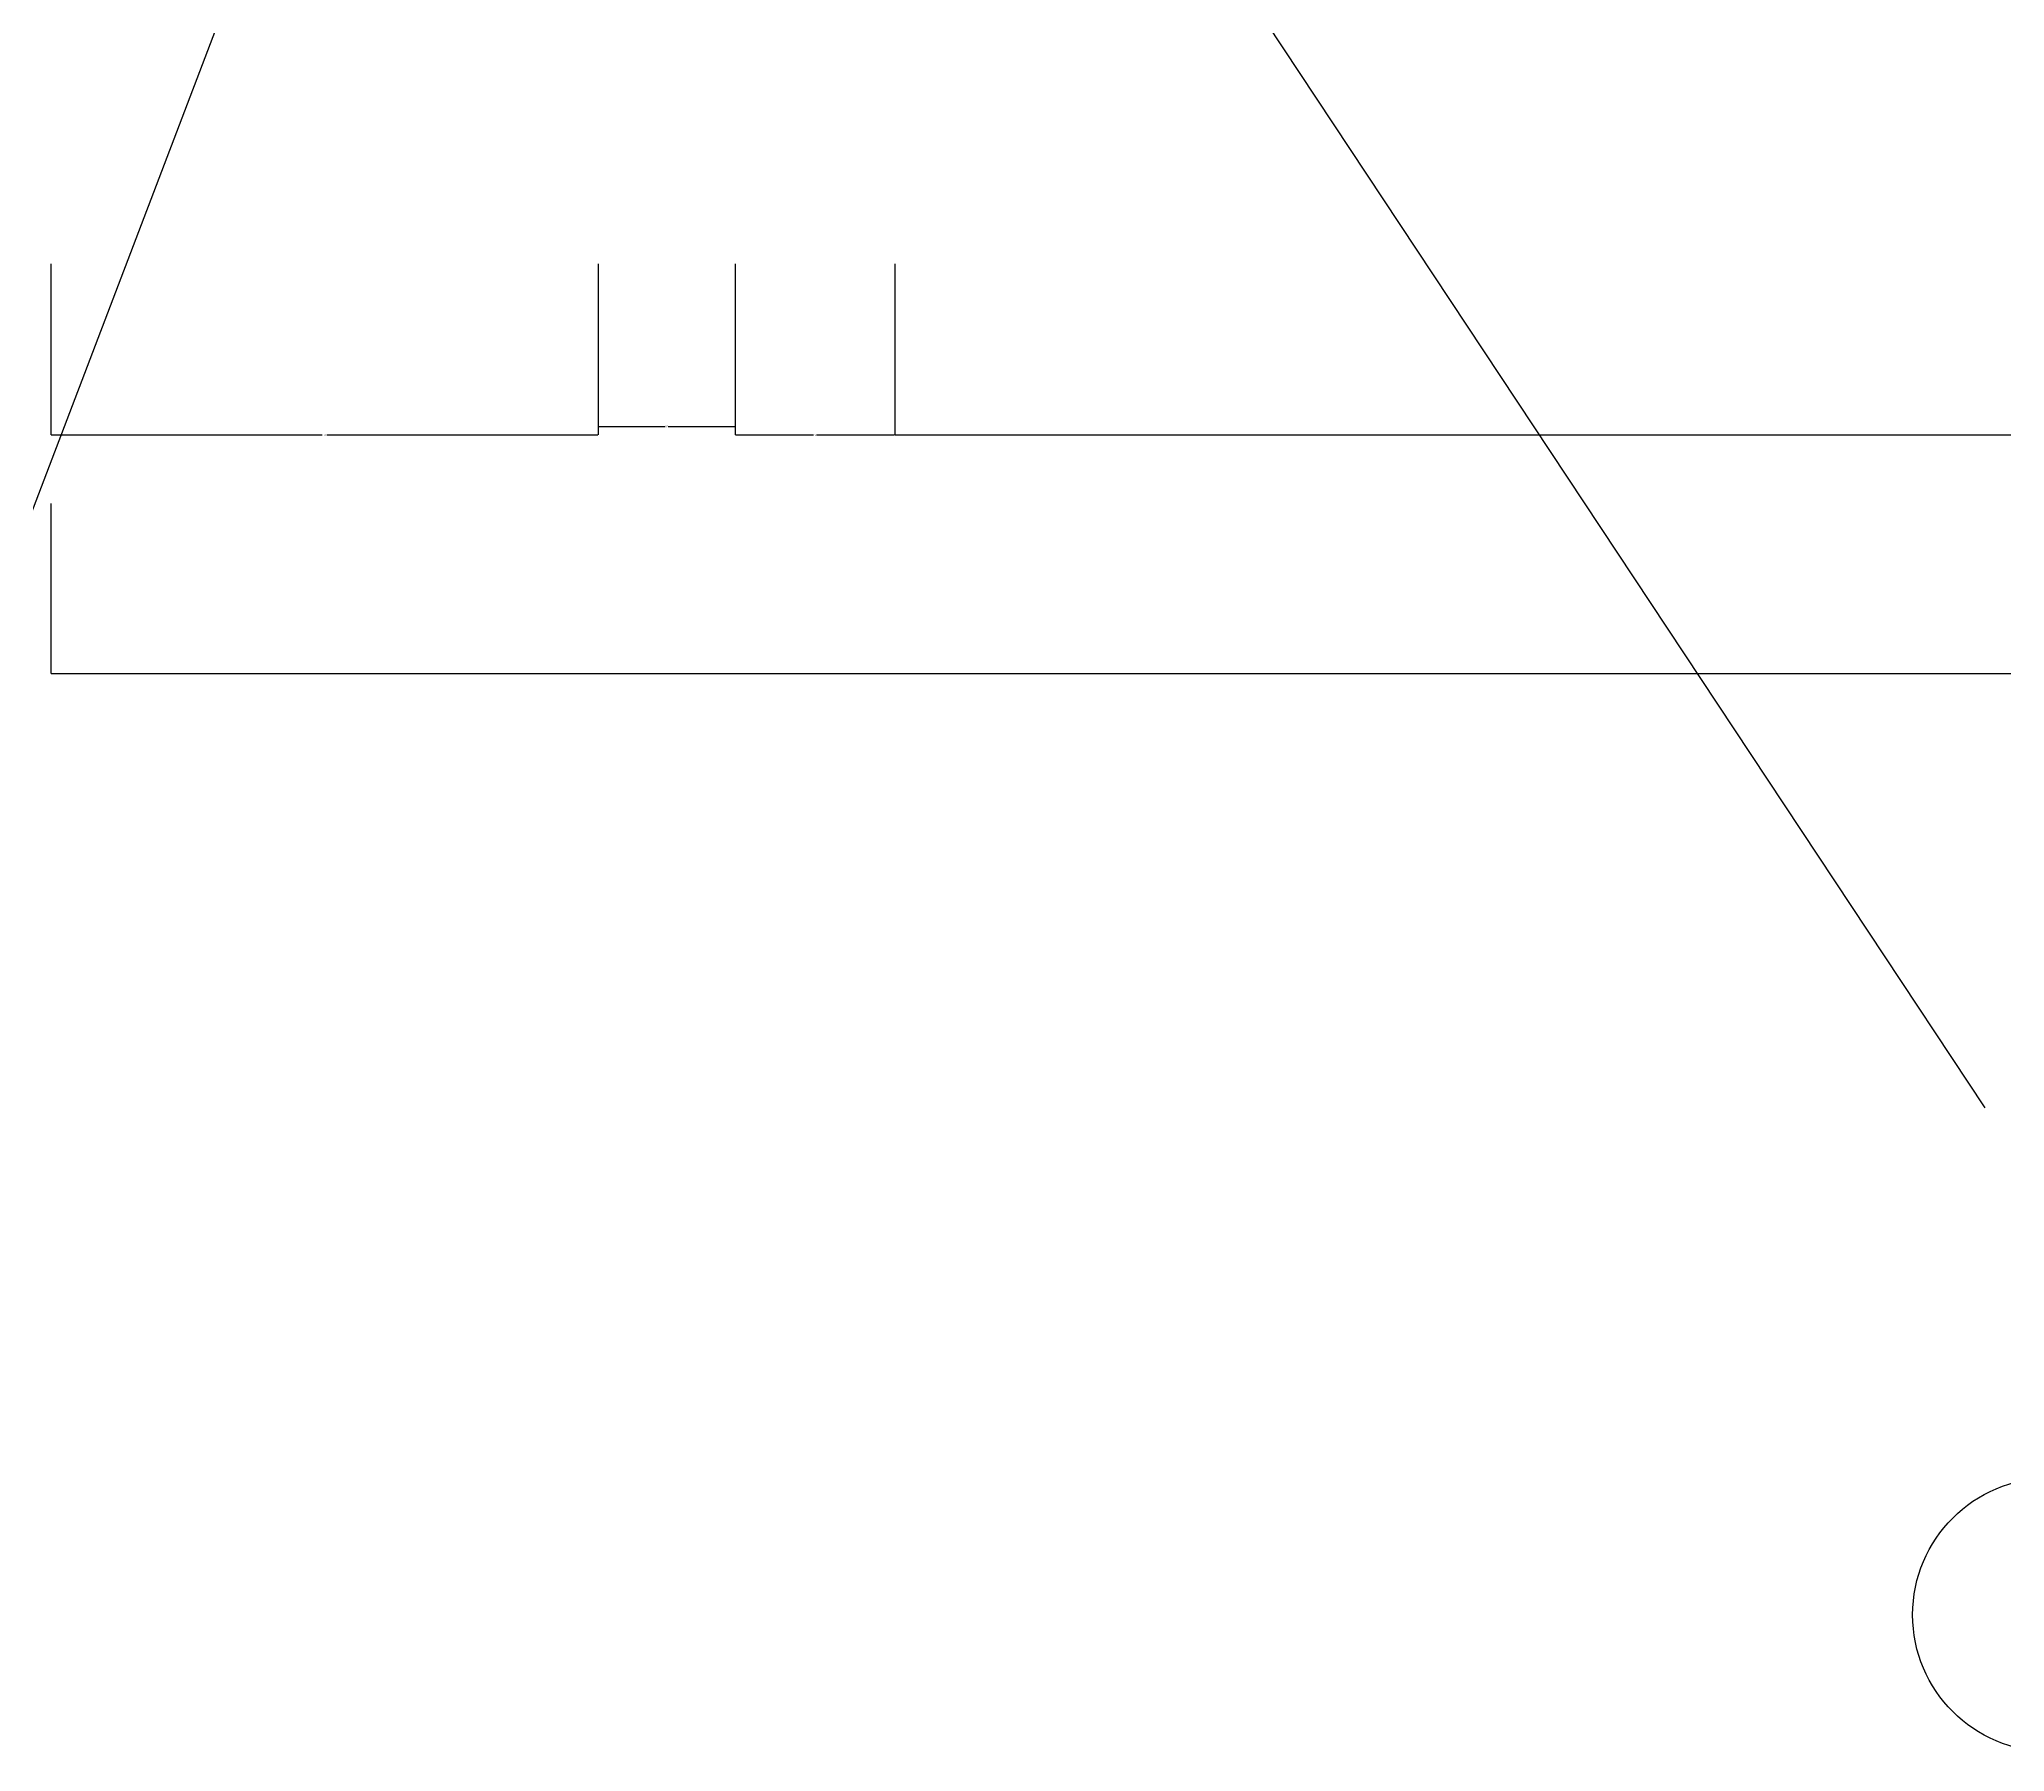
# Model space of a CAD drawing. Header units: metres. Extents: x 139 to 5307, y 329 to 6874.
# Drawn here: x 1190 to 2483, y 337 to 1463 of the extents above; entities that cross this region are included whole.
import ezdxf

# ---------------------------------------------------------------- set-up
doc = ezdxf.new("R2010")
doc.units = ezdxf.units.M
for name, color, linetype in [('BH', 3, 'Continuous'), ('DIM', 3, 'Continuous'), ('TEXT', 3, 'Continuous')]:
    doc.layers.add(name, color=color, linetype=linetype)
doc.dimstyles.get("Standard").update_dxf_attribs({"dimtxt": 2.5, "dimasz": 2.5, "dimexe": 1.25, "dimexo": 0.625, "dimtad": 1, "dimcen": 2.5, "dimazin": 3, "dimtfac": 1, "dimtmove": 0, "dimatfit": 3})

# ---------------------------------------------------------------- blocks, each defined once
blk = doc.blocks.new('*D4')
for p, q in [((1752.98, 1314.84), (1752.98, 1202.37)), ((3342.98, 1314.84), (3342.98, 1202.37)), ((1753.23, 1202.37), (2546.48, 1202.37)), ((2549.48, 1202.37), (3342.73, 1202.37))]:
    blk.add_line(p, q)
at = {"layer": 'Defpoints'}
for p in [(1752.98, 1314.84), (3342.98, 1314.84), (1752.98, 1202.37)]:
    blk.add_point(p, dxfattribs=at)
at = {"layer": 'DIM', "insert": (2547.98, 1202.37), "char_height": 1, "attachment_point": 5}
blk.add_mtext('530', dxfattribs=at)
blk = doc.blocks.new('*D5')
for p, q in [((1197.98, 1157.37), (1197.98, 1045.59)), ((3897.98, 1160), (3897.98, 1045.59)), ((1198.23, 1045.59), (2546.48, 1045.59)), ((2549.48, 1045.59), (3897.73, 1045.59))]:
    blk.add_line(p, q)
at = {"layer": 'Defpoints'}
for p in [(1197.98, 1157.37), (3897.98, 1160), (1197.98, 1045.59)]:
    blk.add_point(p, dxfattribs=at)
at = {"layer": 'DIM', "insert": (2547.98, 1045.59), "char_height": 1, "attachment_point": 5}
blk.add_mtext('900', dxfattribs=at)
blk = doc.blocks.new('*D7')
for p, q in [((1557.98, 1314.84), (1557.98, 1208)), ((1647.98, 1314.84), (1647.98, 1208)), ((1558.23, 1208), (1601.98, 1208)), ((1603.98, 1208), (1647.73, 1208))]:
    blk.add_line(p, q)
at = {"layer": 'Defpoints'}
for p in [(1557.98, 1314.84), (1647.98, 1314.84), (1557.98, 1208)]:
    blk.add_point(p, dxfattribs=at)
at = {"layer": 'DIM', "insert": (1602.98, 1208), "char_height": 1, "attachment_point": 5}
blk.add_mtext('30', dxfattribs=at)
blk = doc.blocks.new('*D8')
for p, q in [((1647.98, 1314.84), (1647.98, 1202.37)), ((1752.98, 1314.84), (1752.98, 1202.37)), ((1648.23, 1202.37), (1699.48, 1202.37)), ((1701.48, 1202.37), (1752.73, 1202.37))]:
    blk.add_line(p, q)
at = {"layer": 'Defpoints'}
for p in [(1647.98, 1314.84), (1752.98, 1314.84), (1647.98, 1202.37)]:
    blk.add_point(p, dxfattribs=at)
at = {"layer": 'DIM', "insert": (1700.48, 1202.37), "char_height": 1, "attachment_point": 5}
blk.add_mtext('35', dxfattribs=at)
blk = doc.blocks.new('*D10')
for p, q in [((1197.98, 1314.84), (1197.98, 1202.37)), ((1557.98, 1314.84), (1557.98, 1202.37)), ((1198.23, 1202.37), (1376.48, 1202.37)), ((1379.48, 1202.37), (1557.73, 1202.37))]:
    blk.add_line(p, q)
at = {"layer": 'Defpoints'}
for p in [(1197.98, 1314.84), (1557.98, 1314.84), (1197.98, 1202.37)]:
    blk.add_point(p, dxfattribs=at)
at = {"layer": 'DIM', "insert": (1377.98, 1202.37), "char_height": 1, "attachment_point": 5}
blk.add_mtext('120', dxfattribs=at)

msp = doc.modelspace()

# ---------------------------------------------------------------- linework, layer by layer
at = {"layer": 'TEXT'}
msp.add_circle((2512.17, 426.63), 90, dxfattribs=at)

# ---------------------------------------------------------------- dimensions: what is measured, and where the dimension line sits
at = {"layer": 'DIM'}
for base, p1, p2, text, picture, middle in [((1197.98, 1202.37), (1197.98, 1314.84), (1557.98, 1314.84), '120', '*D10', (1377.98, 1202.37)), ((1557.98, 1208), (1557.98, 1314.84), (1647.98, 1314.84), '30', '*D7', (1602.98, 1208)), ((1647.98, 1202.37), (1647.98, 1314.84), (1752.98, 1314.84), '35', '*D8', (1700.48, 1202.37)), ((1752.98, 1202.37), (1752.98, 1314.84), (3342.98, 1314.84), '530', '*D4', (2547.98, 1202.37)), ((1197.98, 1045.59), (1197.98, 1157.37), (3897.98, 1160), '900', '*D5', (2547.98, 1045.59))]:
    dim = msp.add_linear_dim(base=base, p1=p1, p2=p2, text=text, dimstyle='Standard', dxfattribs=at)
    dim.commit()
    dim.dimension.update_dxf_attribs({"geometry": picture, "text_midpoint": middle})

# ---------------------------------------------------------------- leaders
at = {"layer": 'BH'}
for points in [[(1370.07, 1636), (1106.09, 944.69), (970.53, 944.69)], [(1890.1, 1635.08), (2469.58, 760.03)]]:
    msp.add_leader(points, dimstyle='Standard', dxfattribs=at)

doc.saveas('drawing.dxf')
